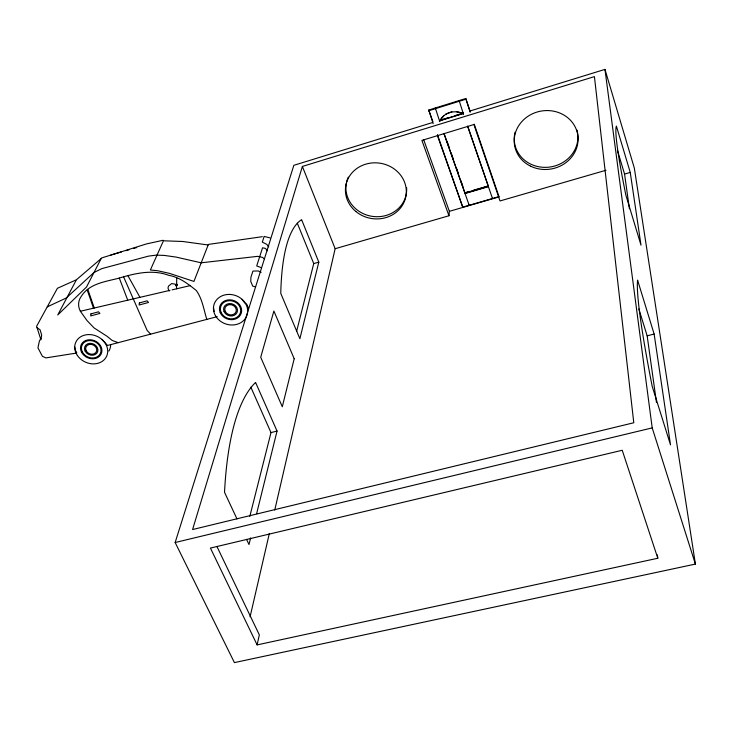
<?xml version="1.0" encoding="UTF-8"?>
<svg xmlns="http://www.w3.org/2000/svg" width="732" height="732" viewBox="0 0 732 732"><rect width="100%" height="100%" fill="white"/><g stroke="black" fill="none" stroke-linecap="round" stroke-linejoin="round"><path stroke-width="1.1" d="M176.577 288.811L176.723 277.95M492.508 197.677L492.48 198.509L467.602 126.16M488.445 185.846L488.409 186.669L465.04 193.513L465.104 192.69M469.239 204.438L469.175 205.28L443.894 133.407M474.226 124.138L498.986 196.615L462.743 207.147L437.443 134.633M470.154 112.234L465.79 98.509L428.742 110.029L433.179 123.626M463.411 113.03L463.347 113.789C455.798 109.864 445.605 111.786 440.847 119.087M274.747 510.067L335.155 248.715L448.963 215.748L449.375 211.328L423.636 139.547M459.129 100.577L463.521 114.284M439.667 120.35L439.575 121.109L443.967 115.436M435.311 107.979L439.749 121.604M657.4 554.902L657.803 558.251L257.124 644.901L259.329 634.873L217.038 546.731M250.079 616.829L269.358 533.418M250.628 537.928L248.99 544.535L246.593 539.42M256.621 513.69L277.044 431.057L255.578 382.452A321.723 92.827 78.4 0 0 224.523 492.297L236.994 518.933M318.804 262.138L299.873 338.733L280.768 293.367A261.297 64.581 76 0 1 301.602 219.673L318.804 262.138L313.744 263.593L296.579 331.477M249.813 516.371L270.996 432.612L250.838 387.182M302.38 166.439L192.58 529.538L633.784 422.757L594.421 76.613L302.38 166.439L335.155 248.715M469.596 111.127L604.961 69.394L634.315 168.04L695.4 564.079L234.414 662.606L175.149 542.513L293.843 165.313L432.475 122.564M40.855 338.34L39.372 341.103L37.945 347.874L42.41 356.319L45.906 357.902L76.65 353.044M206.808 319.39C203.77 309.663 202.435 299.223 196.396 290.613C188.124 283.888 179.56 277.254 168.753 275.333C151.982 269.074 134.468 273.512 118.072 278.407C104.777 281.774 88.892 283.778 81.124 296.606A13.368 12.343 64.4 0 0 80.364 311.246L87.062 320.616L94.08 327.927L107.073 336.299L112.152 340.417L118.191 342.668M445.751 114.11L451.891 111.74M47.241 306.864L66.219 298.034L93.98 272.533L101.83 268.617L148.596 256.108L156.456 255.102L164.425 255.441L176.101 257.088L201.199 262.806L257.701 256.337L262.578 257.426L264.252 258.853M75.753 280.082L57.416 288.28L36.6 326.289L40.937 339.84L41.669 335.018L40.05 329.766L37.039 327.698M101.446 258.012L146.446 243.93L163.108 240.27M175.396 284.931L177.199 284.327L177.391 285.26L175.589 285.809M428.632 110.779L465.726 99.25M441.213 119.874L448.853 117.523M455.405 115.5L463.045 113.14M439.63 120.606L463.393 113.286M439.603 120.862L463.365 113.533L456.402 111.593M466.165 192.379L469.349 191.445M473.595 190.201L487.384 186.157M466.147 192.653L487.375 186.431M449.375 211.328L499.068 196.89M133.535 248.496L136.683 247.581M605.995 170.254L500.02 200.952L473.897 124.522L421.907 140.407L448.963 215.748M110.816 255.02L121.567 251.927M125.867 250.692L129.097 249.758M629.419 208.821L624.57 174.07L630.252 172.432L616.39 126.105A277.401 14.576 75.1 0 0 625.915 195.325L641.012 245.202L630.252 172.432M217.221 316.654L107.595 345.449L101.785 339.337M270.996 432.612L277.044 431.057M656.494 402.609L647.161 335.832L654.134 334.039L637.581 280.1A346.538 21.503 75.6 0 0 652.185 386.295L670.521 444.9L654.134 334.039M175.149 542.513L652.203 427.891L604.961 69.394M80.364 311.246L169.916 290.357M172.13 289.845L189.963 285.681M208.373 244.415L262.349 236.683M255.642 286.907L252.76 286.148L250.756 281.472L250.92 277.263L252.924 271.078L258.277 270.959L261.15 272.322M169.595 290.824L168.872 290.631L167.994 288.033L168.488 286.13L171.654 283.586L175.241 284.144M261.461 267.729L256.712 265.945L262.541 247.8L265.442 248.395L267.509 250.756M270.017 237.882L264.151 236.436L262.312 242.109L266.732 244.323L268.69 246.849M150.655 334.14L147.169 330.461L123.626 276.916M242.091 299.342L244.607 302.774L246.757 304.274L248.56 308.428M76.75 352.531L75.606 350.802L74.728 347.05M139.949 297.348L127.944 275.726M257.124 644.901L210.423 548.067L622.227 450.272L657.803 558.251M297.338 223.26L313.744 263.593M127.743 300.193L119.307 278.105M428.742 110.029L432.905 121.796M437.352 135.411L462.743 207.147M446.996 141.212L448.881 146.565M451.141 152.997L453.41 159.43M456.42 168.003L458.305 173.365M460.94 180.868L462.825 186.221M444.095 133.636L465.058 193.239L488.418 186.395L467.794 126.389M87.813 289.405L94.272 308.007M87.218 289.954L93.495 308.181M465.79 98.509L470.219 111.484M652.203 427.891L695.4 564.079M638.835 308.913L647.161 335.832M617.442 150.408L624.57 174.07M213.479 307.504L214.202 311.411M577.008 130.122A31.915 29.317 -10.2 0 1 546.292 167.344A31.915 29.317 -10.2 0 1 515.063 132.19M406.599 187.612A30.433 27.926 9.3 0 1 374.656 216.626A30.433 27.926 9.3 0 1 346.382 183.082M346.602 182.076A30.433 27.926 9.3 0 1 348.322 177.117M110.651 345.092A16.818 14.082 24.5 0 1 108.848 351.113M294.2 358.735L282.296 406.745L260.711 357.262L273.887 311.018L294.2 358.735M208.153 244.982L193.934 281.436L169.238 273.31L157.709 270.748L150.371 269.989L163.446 240.791L182.716 241.487L208.153 244.982M90.914 313.882L90.713 315.922L99.891 313.424L98.564 311.795L90.914 313.882M139.355 302.947L139.135 305.015L148.486 302.472L147.15 300.825L139.355 302.947M101.153 258.588L86.55 286.971L57.746 314.961L76.43 279.761L101.153 258.588M355.825 211.466A30.524 27.981 9.4 0 0 405.757 197.073A30.524 27.981 9.4 0 0 366.037 164.078A30.524 27.981 9.4 0 0 355.825 211.466M530.59 166.173A32.016 29.381 -10.1 0 0 578.088 138.723A32.016 29.381 -10.1 0 0 529.785 115.18A32.016 29.381 -10.1 0 0 530.59 166.173M215.784 316.261A17.33 15.043 18.7 0 0 245.421 318.393A17.33 15.043 18.7 0 0 230.461 294.465A17.33 15.043 18.7 0 0 215.784 316.261M220.231 312.646A11.255 9.772 18.7 0 0 239.282 316.535A11.255 9.772 18.7 0 0 232.117 300.074A11.255 9.772 18.7 0 0 220.231 312.646M221.101 312.408A10.303 8.94 18.7 0 0 238.55 315.968A10.303 8.94 18.7 0 0 231.98 300.898A10.303 8.94 18.7 0 0 221.101 312.408M224.074 311.594A7.055 6.121 18.7 0 0 236.024 314.019A7.055 6.121 18.7 0 0 231.522 303.707A7.055 6.121 18.7 0 0 224.074 311.594M225.181 311.292A5.856 5.078 18.7 0 0 235.091 313.296A5.856 5.078 18.7 0 0 231.349 304.75A5.856 5.078 18.7 0 0 225.181 311.292M77.372 355.459A16.937 14.146 24.4 0 0 105.902 357.609A16.937 14.146 24.4 0 0 90.384 334.615A16.937 14.146 24.4 0 0 77.372 355.459M81.453 352.01A11.007 9.196 24.4 0 0 99.927 355.807A11.007 9.196 24.4 0 0 92.25 340.005A11.007 9.196 24.4 0 0 81.453 352.01M82.277 351.781A10.074 8.418 24.4 0 0 99.195 355.258A10.074 8.418 24.4 0 0 92.159 340.792A10.074 8.418 24.4 0 0 82.277 351.781M85.095 351.012A6.899 5.764 24.4 0 0 96.679 353.382A6.899 5.764 24.4 0 0 91.848 343.482A6.899 5.764 24.4 0 0 85.095 351.012M86.138 350.729A5.719 4.776 24.4 0 0 95.746 352.687A5.719 4.776 24.4 0 0 91.738 344.479A5.719 4.776 24.4 0 0 86.138 350.729"/></g></svg>
